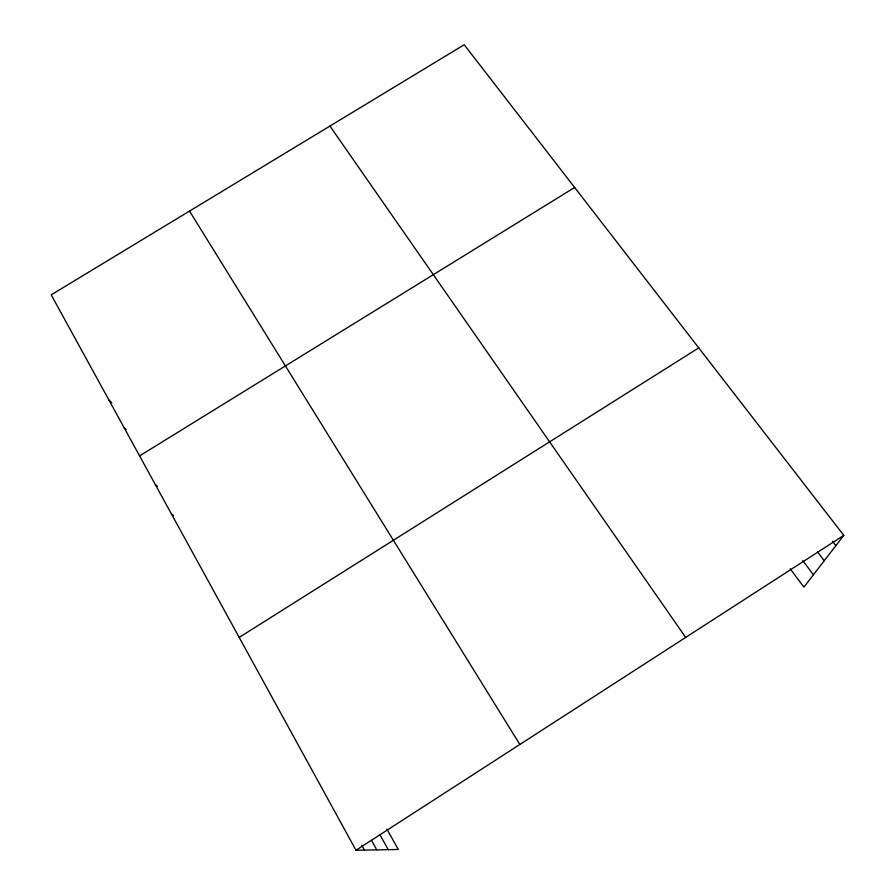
<?xml version="1.0" encoding="UTF-8"?>
<svg xmlns="http://www.w3.org/2000/svg" width="895" height="895" viewBox="0 0 895 895"><rect width="100%" height="100%" fill="white"/><g stroke="black" fill="none" stroke-linecap="round" stroke-linejoin="round"><path stroke-width="1.34" d="M386.875 829.094L398.331 849.478L355.986 850.25L51.205 294.847L464.214 44.75L843.795 535.367L803.9 587.109L790.207 568.772M355.986 850.25L843.795 535.367M239.189 637.419L698.749 347.886M139.586 455.902L574.646 187.48M171.437 513.954L173.652 515.643M155.35 484.642L157.442 486.321M124.125 427.743L126.173 429.51M108.966 400.121L111.886 402.75M832.462 541.251L835.863 545.67M817.594 551.991L824.239 560.74M802.815 560.673L813.421 574.758M329.942 126.061L685.682 637.43M189.527 211.086L519.85 744.472M380.14 835.136L388.251 849.657M371.526 840.383L376.795 849.87M361.77 845.26L364.444 850.093"/></g></svg>
